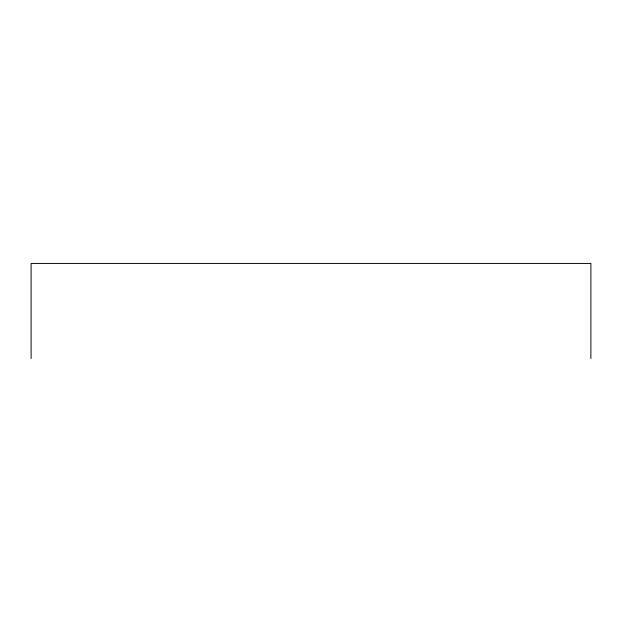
<?xml version="1.0" encoding="UTF-8"?>
<svg xmlns="http://www.w3.org/2000/svg" width="622" height="622" viewBox="0 0 622 622"><rect width="100%" height="100%" fill="white"/><g stroke="black" fill="none" stroke-linecap="round" stroke-linejoin="round"><path stroke-width="0.93" d="M590.9 358.567L590.9 263.433L31.1 263.433L31.1 358.567"/></g></svg>
